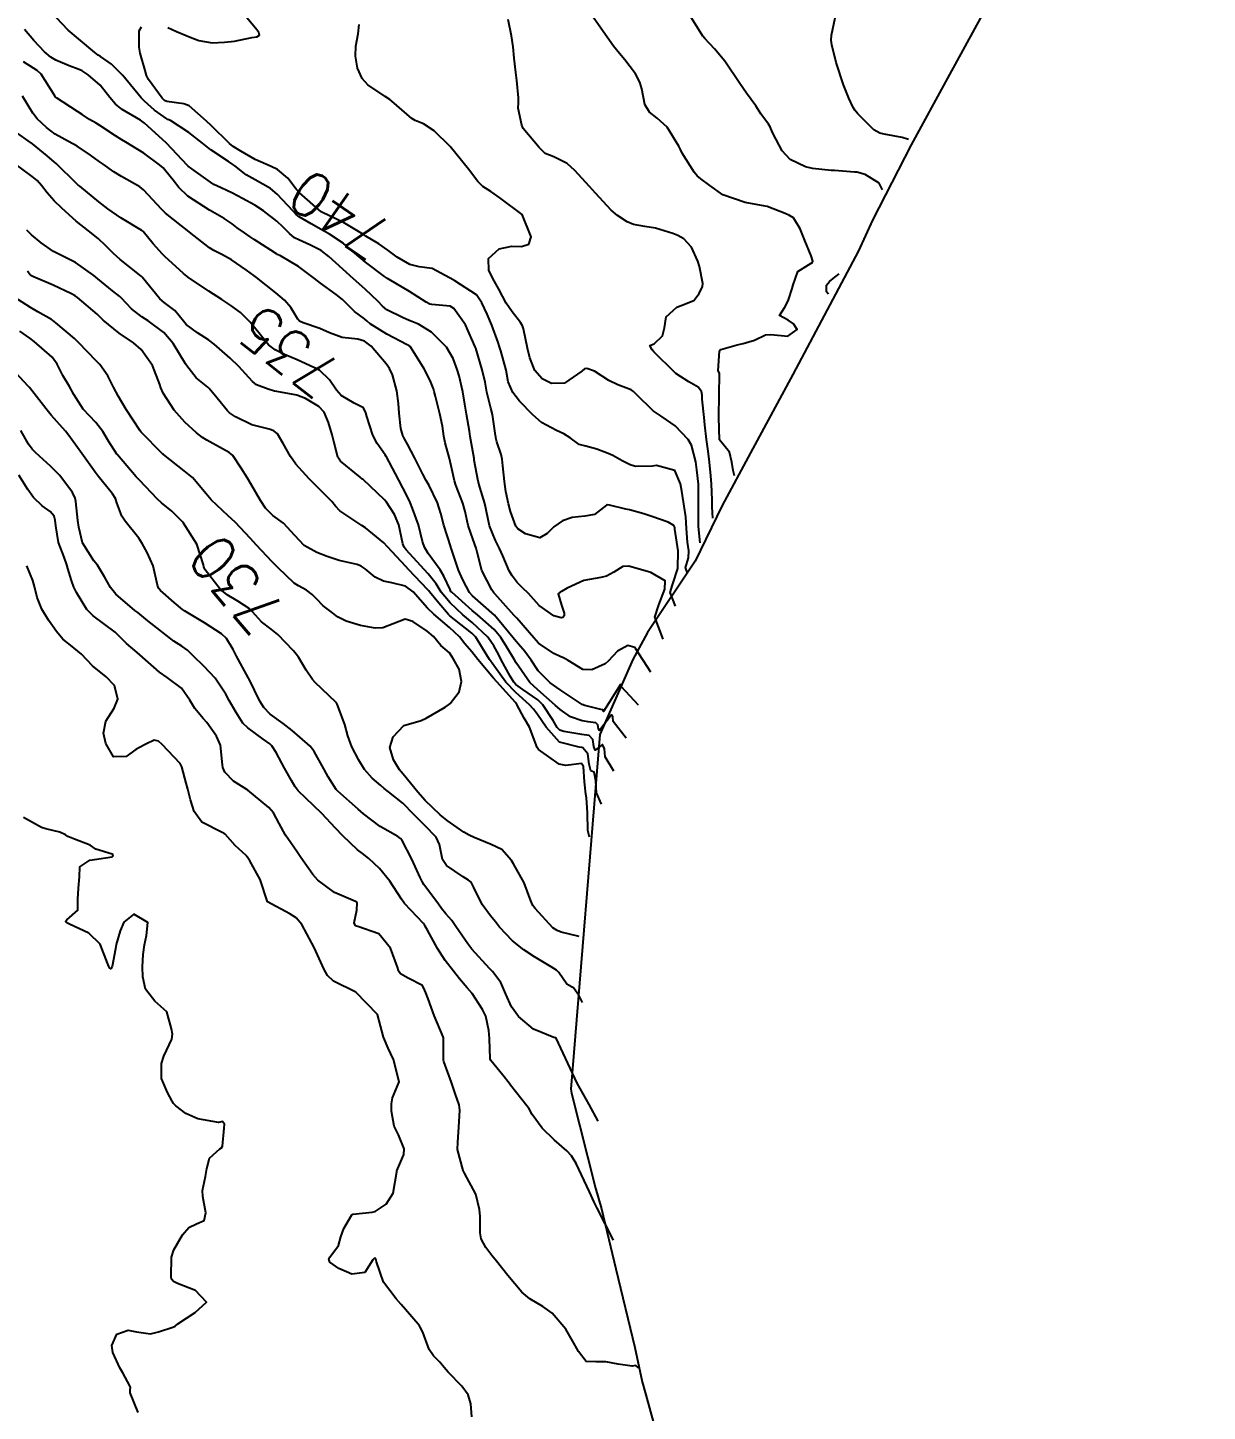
# Model space of a CAD drawing. Header units: metres. Extents: x 318500 to 325275, y 7408834 to 7428799.
# Drawn here: x 322401.9 to 322507.7, y 7417598.2 to 7417722.4 of the extents above; entities that cross this region are included whole.
import ezdxf
from ezdxf.enums import TextEntityAlignment as Align

# ---------------------------------------------------------------- set-up
doc = ezdxf.new("R2010")
doc.units = ezdxf.units.M
doc.header["$MEASUREMENT"] = 0
for name, color, linetype in [('Area', 45, 'Continuous'), ('Cotas', 45, 'Continuous'), ('Curvas de Nivel 1m', 11, 'Continuous'), ('Curvas de Nivel 5m', 15, 'Continuous'), ('Vias Primárias', 230, 'Continuous')]:
    doc.layers.add(name, color=color, linetype=linetype)
doc.styles.add('Style-STANDARD', font='STANDARD.shx')

msp = doc.modelspace()

# ---------------------------------------------------------------- linework, layer by layer
at = {"layer": 'Area'}
msp.add_lwpolyline([(322487.55, 7417723.56), (322484.42, 7417717.88), (322481.18, 7417711.9), (322477.69, 7417705.13), (322476.45, 7417702.38), (322470.54, 7417691.3), (322466.76, 7417684.25), (322464.2, 7417679.54), (322461.79, 7417674.52), (322457.51, 7417668.11), (322456.2, 7417665.7), (322453.24, 7417658.98), (322450.62, 7417627.14), (322450.69, 7417626.78), (322452.83, 7417618.24), (322453.37, 7417616.4), (322454.68, 7417611), (322456.38, 7417603.93), (322457.03, 7417600.86), (322457.35, 7417599.7), (322458.77, 7417594.58)], dxfattribs=at)
at = {"layer": 'Curvas de Nivel 1m', "flags": 128}
for points, elevation in [([(322460.01, 7417670.5), (322459.55, 7417671.72), (322459.76, 7417672.4), (322460.22, 7417673.87), (322460.26, 7417675.47), (322459.96, 7417677.4), (322459.95, 7417677.48), (322459.95, 7417677.54), (322459.88, 7417677.73), (322459.35, 7417678.02), (322457.89, 7417678.55), (322457.17, 7417678.78), (322455.9, 7417679.13), (322455.56, 7417679.2), (322454.11, 7417679.56), (322453.9, 7417679.6), (322453.87, 7417679.59), (322453.82, 7417679.56), (322452.75, 7417678.71), (322451.89, 7417678.56), (322450.75, 7417678.46), (322449.89, 7417678.14), (322449.09, 7417677.62), (322448.51, 7417677), (322447.86, 7417676.63), (322446.55, 7417676.97), (322445.88, 7417677.42), (322445.7, 7417677.66), (322445.22, 7417679), (322445.04, 7417679.67), (322444.8, 7417680.79), (322444.68, 7417681.68), (322444.54, 7417683.09), (322444.48, 7417683.68), (322444.38, 7417684.1), (322443.98, 7417685.24), (322443.9, 7417685.61), (322443.89, 7417685.69), (322443.87, 7417685.8), (322443.59, 7417687.7), (322443.45, 7417688.26), (322443.1, 7417689.7), (322442.94, 7417690.6), (322442.68, 7417691.71), (322442.09, 7417693.64), (322442.06, 7417693.72), (322442.05, 7417693.76), (322441.18, 7417695.73), (322440.13, 7417697.22), (322439.8, 7417697.41), (322438.14, 7417697.58), (322437.98, 7417697.61), (322437.66, 7417697.78), (322436.15, 7417698.75), (322434.34, 7417699.82), (322434.17, 7417699.91), (322433.91, 7417700.09), (322432.19, 7417701.38), (322431.62, 7417701.86), (322430.86, 7417702.52), (322430.21, 7417703.07), (322428.98, 7417703.89), (322428.23, 7417704.31), (322427.34, 7417704.81), (322426.24, 7417705.44), (322425.97, 7417705.66), (322425.7, 7417705.94), (322424.27, 7417707.47), (322423.69, 7417707.97), (322422.29, 7417708.77), (322421.5, 7417709.2), (322420.47, 7417710.01), (322420.3, 7417710.15), (322419.91, 7417710.41), (322418.32, 7417711.46), (322417.57, 7417712.05), (322416.34, 7417713.01), (322414.69, 7417714.09), (322414.46, 7417714.19), (322414.36, 7417714.25), (322413.27, 7417715.01), (322412.38, 7417715.81), (322412.08, 7417716.12), (322410.41, 7417718.14), (322409.42, 7417719.15), (322408.43, 7417719.84), (322408.22, 7417719.96), (322407.92, 7417720.18), (322406.45, 7417721.42), (322405.52, 7417722.21), (322404.48, 7417723.3)], 739), ([(322462.23, 7417676.18), (322462.09, 7417677.65), (322462.08, 7417679.45), (322462.1, 7417681.28), (322462.09, 7417681.45), (322461.95, 7417682.74), (322461.84, 7417683.45), (322461.45, 7417684.93), (322461.16, 7417685.46), (322460, 7417686.69), (322458.81, 7417687.49), (322458.02, 7417688.03), (322456.48, 7417689.52), (322456.26, 7417689.75), (322456.04, 7417689.91), (322454.85, 7417690.35), (322454.05, 7417690.75), (322452.75, 7417691.57), (322452.06, 7417691.82), (322451.86, 7417691.79), (322451.62, 7417691.59), (322450.05, 7417690.5), (322448.89, 7417690.47), (322448.05, 7417690.89), (322447.41, 7417691.65), (322446.94, 7417692.79), (322446.73, 7417693.65), (322446.39, 7417695.39), (322446.29, 7417695.66), (322446.12, 7417695.94), (322445.37, 7417696.91), (322444.84, 7417697.68), (322444.16, 7417698.95), (322443.76, 7417699.7), (322443.28, 7417700.61), (322443.25, 7417701.7), (322444.21, 7417702.56), (322445.34, 7417702.8), (322446.21, 7417702.79), (322446.86, 7417703), (322447.08, 7417703.65), (322446.25, 7417705.66), (322444.27, 7417707.16), (322443.45, 7417707.7), (322442.74, 7417708.17), (322442.29, 7417708.61), (322441.43, 7417709.73), (322440.32, 7417711.13), (322439.79, 7417711.75), (322438.35, 7417713.17), (322437.41, 7417713.78), (322436.67, 7417714.1), (322436.36, 7417714.28), (322434.57, 7417715.82), (322434.38, 7417715.97), (322433.97, 7417716.24), (322432.4, 7417717.28), (322431.9, 7417717.86), (322431.49, 7417718.8), (322431.29, 7417719.87), (322431.34, 7417720.75), (322431.54, 7417721.86), (322431.62, 7417722.71)], 741), ([(322463.37, 7417678.4), (322463.33, 7417678.86), (322463.32, 7417679.43), (322463.32, 7417680.02), (322463.25, 7417681.43), (322463.19, 7417682.19), (322463.06, 7417683.43), (322462.94, 7417684.41), (322462.81, 7417685.44), (322462.66, 7417686.78), (322462.59, 7417687.44), (322462.42, 7417689.06), (322462.4, 7417689.44), (322462.35, 7417689.75), (322462.05, 7417690.16), (322461.21, 7417690.62), (322460.06, 7417691.38), (322459.95, 7417691.48), (322458.09, 7417693.33), (322457.93, 7417693.5), (322457.71, 7417693.89), (322458.1, 7417694.05), (322458.85, 7417694.75), (322459.03, 7417695.49), (322459.17, 7417696.45), (322460.14, 7417697.34), (322460.54, 7417697.47), (322461.67, 7417697.93), (322462.16, 7417698.55), (322462.43, 7417699.18), (322462.48, 7417699.45), (322462.19, 7417700.98), (322462.04, 7417701.45), (322461.46, 7417702.71), (322460.77, 7417703.47), (322460.22, 7417703.76), (322459.77, 7417703.94), (322458.23, 7417704.42), (322457.28, 7417704.56), (322456.24, 7417704.75), (322455.69, 7417704.99), (322454.83, 7417705.55), (322454.26, 7417706.05), (322452.83, 7417707.57), (322452.29, 7417708.16), (322451.62, 7417708.91), (322450.99, 7417709.6), (322450.31, 7417710.22), (322449.11, 7417710.83), (322448.32, 7417711.12), (322447.8, 7417711.65), (322446.36, 7417713.37), (322446.22, 7417713.66), (322445.91, 7417715.2), (322445.92, 7417715.67), (322445.92, 7417716.13), (322445.77, 7417717.67), (322445.68, 7417718.41), (322445.55, 7417719.67), (322445.46, 7417720.69), (322445.29, 7417721.68), (322444.99, 7417723.17)], 742), ([(322465.33, 7417682.18), (322465.21, 7417682.67), (322465.07, 7417683.41), (322464.87, 7417684.32), (322463.98, 7417685.42), (322463.9, 7417687.42), (322463.9, 7417687.53), (322463.95, 7417689.42), (322463.97, 7417691.34), (322463.96, 7417691.42), (322463.86, 7417691.62), (322463.97, 7417693.42), (322464.02, 7417693.49), (322464.09, 7417693.52), (322465.56, 7417693.95), (322466.1, 7417694.08), (322467.11, 7417694.38), (322468.11, 7417694.86), (322468.58, 7417694.89), (322470.11, 7417694.73), (322470.95, 7417695.33), (322470.61, 7417695.82), (322470.13, 7417696.15), (322469.36, 7417696.58), (322469.82, 7417697.34), (322469.94, 7417697.54), (322470.15, 7417698), (322470.5, 7417699), (322470.57, 7417699.34), (322471, 7417700.52), (322472.2, 7417701.27), (322472.24, 7417701.28), (322472.28, 7417701.32), (322472.35, 7417701.47), (322472.21, 7417701.95), (322471.64, 7417703.33), (322471.21, 7417704.36), (322470.61, 7417705.34), (322470.25, 7417705.57), (322469.85, 7417705.75), (322468.26, 7417706.36), (322467.08, 7417706.57), (322466.27, 7417706.72), (322464.28, 7417707.42), (322463.11, 7417708.26), (322462.29, 7417708.86), (322461.97, 7417709.13), (322461.71, 7417709.46), (322460.63, 7417711.17), (322460.47, 7417711.48), (322460.33, 7417711.78), (322459.27, 7417713.49), (322458.37, 7417714.3), (322457.7, 7417714.84), (322457.28, 7417715.52), (322457, 7417716.92), (322456.82, 7417717.52), (322456.42, 7417718.29), (322455.48, 7417719.54), (322454.99, 7417720.09), (322454.45, 7417720.76), (322453.89, 7417721.57), (322452.49, 7417723.58)], 743), ([(322478.6, 7417707.86), (322478.29, 7417708.45), (322477.05, 7417709.25), (322476.3, 7417709.44), (322476.1, 7417709.46), (322474.3, 7417709.59), (322473.99, 7417709.61), (322472.31, 7417709.79), (322471.7, 7417709.93), (322470.32, 7417710.59), (322469.6, 7417711.35), (322468.76, 7417712.95), (322468.59, 7417713.37), (322468.52, 7417713.52), (322468.36, 7417713.75), (322467.69, 7417714.69), (322467.22, 7417715.39), (322466.4, 7417716.54), (322465.78, 7417717.41), (322464.44, 7417719.42), (322463.53, 7417720.51), (322462.64, 7417721.45), (322462.46, 7417721.66), (322461.33, 7417723.47)], 744), ([(322458.9, 7417667.53), (322458.16, 7417669.49), (322458.52, 7417670.6), (322459.07, 7417672.02), (322459.09, 7417672.77), (322457.82, 7417673.5), (322455.83, 7417674.09), (322455.31, 7417674.06), (322454.48, 7417673.55), (322453.82, 7417673.17), (322453.31, 7417673.06), (322451.81, 7417672.78), (322450.29, 7417672.09), (322449.8, 7417671.81), (322449.66, 7417671.75), (322449.49, 7417671.61), (322449.78, 7417670.59), (322450.02, 7417669.85), (322450.02, 7417669.61), (322449.92, 7417669.46), (322449.77, 7417669.43), (322449.09, 7417669.62), (322447.78, 7417670.54), (322446.84, 7417671.64), (322446.29, 7417672.14), (322445.81, 7417672.61), (322445.37, 7417673.22), (322445.09, 7417673.67), (322444.52, 7417675), (322444.22, 7417675.68), (322443.86, 7417676.38), (322443.34, 7417677.7), (322443.17, 7417678.41), (322442.92, 7417679.7), (322442.47, 7417681.16), (322442.32, 7417681.71), (322441.96, 7417683.61), (322441.94, 7417683.72), (322441.94, 7417683.75), (322441.59, 7417685.72), (322441.52, 7417686.2), (322441.27, 7417687.73), (322441.13, 7417688.63), (322440.93, 7417689.73), (322440.61, 7417691.18), (322440.44, 7417691.74), (322440.07, 7417692.72), (322439.47, 7417693.75), (322438.11, 7417695.1), (322436.95, 7417695.79), (322436.35, 7417696.03), (322436.12, 7417696.13), (322435.52, 7417696.41), (322434.13, 7417697.1), (322433.74, 7417697.43), (322433.34, 7417697.83), (322432.16, 7417698.94), (322431.13, 7417699.87), (322430.18, 7417700.73), (322428.91, 7417701.89), (322428.21, 7417702.41), (322427.22, 7417702.93), (322426.21, 7417703.37), (322425.84, 7417703.56), (322425.38, 7417703.94), (322424.8, 7417704.52), (322424.24, 7417705.04), (322423.05, 7417705.97), (322422.26, 7417706.49), (322421.17, 7417707.1), (322420.27, 7417707.55), (322419.24, 7417708.03), (322418.59, 7417708.34), (322418.28, 7417708.54), (322416.61, 7417709.74), (322416.3, 7417709.98), (322416.26, 7417710.02), (322416.23, 7417710.06), (322414.33, 7417712.06), (322414.31, 7417712.09), (322412.36, 7417713.86), (322412, 7417714.12), (322410.37, 7417715.09), (322409.78, 7417715.56), (322409.27, 7417716.16), (322408.4, 7417717.25), (322407.32, 7417718.19), (322406.76, 7417718.54), (322406.42, 7417718.71), (322405.61, 7417719.01), (322404.42, 7417719.51), (322403.97, 7417719.77), (322403.4, 7417720.24), (322402.45, 7417721.28), (322401.61, 7417722.26)], 738), ([(322457.8, 7417664.57), (322456.43, 7417666.68), (322456.37, 7417666.79), (322455.73, 7417666.96), (322454.81, 7417666.46), (322453.98, 7417665.55), (322453.72, 7417665.31), (322452.51, 7417664.77), (322451.71, 7417664.79), (322450.39, 7417665.6), (322449.97, 7417665.86), (322449.72, 7417665.95), (322449.1, 7417666.24), (322447.74, 7417667.17), (322447.51, 7417667.4), (322447.31, 7417667.64), (322445.77, 7417669.4), (322445.54, 7417669.66), (322443.8, 7417671.6), (322443.72, 7417671.69), (322443.54, 7417671.95), (322442.65, 7417673.7), (322442.23, 7417675.33), (322442.13, 7417675.71), (322441.86, 7417676.44), (322441.42, 7417677.72), (322441.15, 7417678.98), (322440.95, 7417679.72), (322440.31, 7417681.34), (322440.18, 7417681.74), (322439.95, 7417682.82), (322439.74, 7417683.74), (322439.36, 7417685.14), (322439.23, 7417685.75), (322439.1, 7417686.64), (322438.87, 7417687.76), (322438.47, 7417689.32), (322438.37, 7417689.77), (322438.29, 7417690.01), (322438.05, 7417690.6), (322437.68, 7417691.4), (322437.46, 7417691.78), (322436.49, 7417693.39), (322436.21, 7417693.8), (322436.09, 7417693.88), (322435.95, 7417693.95), (322434.11, 7417694.9), (322432.62, 7417695.84), (322432.35, 7417696.08), (322432.12, 7417696.27), (322431.2, 7417696.93), (322430.28, 7417697.88), (322430.14, 7417698.02), (322429.57, 7417698.46), (322428.16, 7417699.48), (322427.61, 7417699.91), (322426.19, 7417700.97), (322424.56, 7417701.95), (322424.31, 7417702.07), (322424.2, 7417702.13), (322423.71, 7417702.46), (322422.21, 7417703.41), (322421.86, 7417703.63), (322421.33, 7417703.99), (322420.68, 7417704.46), (322420.23, 7417704.81), (322419.51, 7417705.29), (322418.25, 7417706.01), (322418.2, 7417706.04), (322416.27, 7417707.31), (322415.45, 7417708.07), (322414.93, 7417708.72), (322414.29, 7417709.54), (322414.03, 7417709.83), (322413.71, 7417710.1), (322412.32, 7417711.15), (322410.7, 7417712.14), (322410.33, 7417712.35), (322409.78, 7417712.71), (322408.35, 7417713.64), (322408.02, 7417713.84), (322407.42, 7417714.18), (322406.78, 7417714.62), (322406.36, 7417714.9), (322404.48, 7417716.11), (322404.38, 7417716.19), (322404.35, 7417716.22), (322404.31, 7417716.29), (322403.09, 7417718.24), (322402.75, 7417718.58), (322402.42, 7417718.78), (322401.51, 7417719.36)], 737), ([(322456.7, 7417661.6), (322455.18, 7417663.26), (322455.16, 7417663.43), (322455.1, 7417663.46), (322453.55, 7417661.04), (322453.53, 7417661.06), (322453.52, 7417661.15), (322453.47, 7417661.19), (322453.32, 7417661.22), (322451.88, 7417661.58), (322451.66, 7417661.66), (322451.48, 7417661.77), (322449.68, 7417662.97), (322448.78, 7417663.62), (322447.71, 7417664.68), (322447.06, 7417665.64), (322446.51, 7417666.43), (322445.74, 7417667.28), (322445.57, 7417667.5), (322445.46, 7417667.66), (322443.77, 7417669.69), (322441.8, 7417671.41), (322441.54, 7417671.71), (322440.95, 7417672.86), (322440.54, 7417673.73), (322439.88, 7417675.71), (322439.87, 7417675.74), (322439.85, 7417675.81), (322439.24, 7417677.75), (322438.95, 7417678.82), (322438.66, 7417679.76), (322437.92, 7417681.31), (322437.66, 7417681.77), (322437.36, 7417682.35), (322436.64, 7417683.78), (322435.97, 7417685.02), (322435.69, 7417685.51), (322435.55, 7417685.8), (322435.36, 7417686.43), (322435.21, 7417687.81), (322435.15, 7417688.68), (322435.01, 7417689.81), (322434.62, 7417691.25), (322434.35, 7417691.82), (322434.07, 7417692.25), (322432.72, 7417693.84), (322432.1, 7417694.27), (322431.51, 7417694.45), (322430.1, 7417694.62), (322428.98, 7417695.02), (322428.11, 7417695.41), (322426.6, 7417695.92), (322426.27, 7417696.08), (322426.12, 7417696.24), (322425.49, 7417697.3), (322424.94, 7417697.95), (322424.15, 7417698.62), (322422.42, 7417699.98), (322422.17, 7417700.17), (322421.52, 7417700.65), (322420.19, 7417701.57), (322419.38, 7417702.02), (322418.58, 7417702.41), (322418.21, 7417702.65), (322416.4, 7417704.06), (322416.22, 7417704.2), (322415.68, 7417704.62), (322414.25, 7417705.78), (322413.92, 7417706.1), (322412.28, 7417707.87), (322411.95, 7417708.12), (322410.29, 7417709.07), (322409.63, 7417709.49), (322408.67, 7417710.16), (322408.3, 7417710.42), (322407.51, 7417710.98), (322406.32, 7417711.79), (322405.56, 7417712.21), (322404.34, 7417712.87), (322403.57, 7417713.46), (322402.74, 7417714.24), (322402.36, 7417714.75), (322401.43, 7417716.26)], 736), ([(322454.49, 7417655.67), (322453.7, 7417656.96), (322453.64, 7417657.67), (322453.48, 7417658.08), (322452.81, 7417657.57), (322452.69, 7417657.89), (322452.61, 7417658.53), (322452.28, 7417658.88), (322451.63, 7417658.98), (322450.01, 7417659.23), (322449.64, 7417659.36), (322449.41, 7417659.61), (322449.05, 7417660.21), (322448.13, 7417661.63), (322447.67, 7417662.07), (322446.32, 7417663.02), (322445.69, 7417663.47), (322445.51, 7417663.66), (322445.17, 7417664.19), (322444.39, 7417665.68), (322444.16, 7417666.12), (322443.73, 7417666.92), (322443.17, 7417667.7), (322441.76, 7417669.02), (322440.93, 7417669.72), (322439.79, 7417670.78), (322439, 7417671.75), (322438.53, 7417672.48), (322437.82, 7417673.38), (322437.46, 7417673.77), (322435.85, 7417675.56), (322435.68, 7417675.79), (322435.56, 7417676.09), (322435.18, 7417677.8), (322434.79, 7417678.71), (322434.09, 7417679.82), (322433.9, 7417680.04), (322431.98, 7417681.85), (322431.93, 7417681.9), (322431.73, 7417682.06), (322429.95, 7417683.51), (322429.73, 7417683.87), (322429.36, 7417685.27), (322429.2, 7417685.88), (322428.89, 7417686.99), (322428.49, 7417687.89), (322428.02, 7417688.41), (322426.81, 7417689.14), (322426.03, 7417689.42), (322424.24, 7417689.75), (322424.04, 7417689.79), (322423.46, 7417689.96), (322422.43, 7417690.36), (322422.05, 7417690.65), (322421.43, 7417691.36), (322420.83, 7417692), (322420.07, 7417692.74), (322418.63, 7417694.02), (322418.1, 7417694.41), (322417.13, 7417695.02), (322416.12, 7417695.77), (322415.87, 7417696.06), (322415.08, 7417697.03), (322414.14, 7417697.76), (322413.73, 7417698.09), (322412.17, 7417700.01), (322412.07, 7417700.11), (322410.19, 7417701.61), (322409.59, 7417702.15), (322408.89, 7417702.84), (322408.21, 7417703.48), (322407.34, 7417704.18), (322406.23, 7417705.05), (322404.94, 7417706.21), (322404.26, 7417706.89), (322403.64, 7417707.59), (322403.13, 7417708.24), (322402.73, 7417708.69), (322402.28, 7417709.07), (322400.67, 7417710.27)], 734), ([(322453.39, 7417652.71), (322452.93, 7417653.73), (322452.88, 7417654.8), (322452.73, 7417655.59), (322452.41, 7417655.7), (322452.28, 7417656.3), (322452.15, 7417657.23), (322451.71, 7417657.78), (322451.61, 7417657.81), (322451.37, 7417657.83), (322449.62, 7417658.28), (322448.42, 7417659.62), (322447.65, 7417660.75), (322447.27, 7417661.25), (322446.91, 7417661.64), (322445.68, 7417662.73), (322444.8, 7417663.67), (322443.71, 7417665.16), (322443.34, 7417665.69), (322442.71, 7417666.72), (322442.09, 7417667.71), (322441.75, 7417668.07), (322440.2, 7417669.3), (322439.77, 7417669.63), (322439.65, 7417669.74), (322438.79, 7417670.75), (322437.94, 7417671.77), (322437.88, 7417671.85), (322437.8, 7417671.94), (322436.07, 7417673.79), (322435.82, 7417674.05), (322434.17, 7417675.82), (322433.86, 7417676.18), (322432.21, 7417677.51), (322431.88, 7417677.73), (322431.69, 7417677.85), (322429.89, 7417679.06), (322429.5, 7417679.48), (322429.18, 7417679.88), (322427.92, 7417681.15), (322427.15, 7417681.91), (322425.95, 7417683.25), (322425.47, 7417683.93), (322424.81, 7417685.1), (322424.29, 7417685.95), (322423.98, 7417686.22), (322423.56, 7417686.38), (322421.99, 7417686.76), (322420.53, 7417687.48), (322420.01, 7417687.84), (322419.83, 7417688.01), (322418.9, 7417689.15), (322418.18, 7417690.03), (322418.04, 7417690.15), (322417, 7417691), (322416.18, 7417692.06), (322416.06, 7417692.25), (322414.94, 7417694.08), (322414.1, 7417695.06), (322412.7, 7417696.1), (322412.12, 7417696.47), (322411.2, 7417697.19), (322410.29, 7417698.14), (322410.14, 7417698.29), (322409.5, 7417698.8), (322408.17, 7417699.87), (322407.81, 7417700.17), (322406.19, 7417701.33), (322404.43, 7417702.22), (322404.27, 7417702.29), (322404.2, 7417702.33), (322403.08, 7417703.11), (322402.22, 7417703.81), (322401.81, 7417704.25)], 733), ([(322452.29, 7417649.74), (322452.14, 7417650.35), (322452.12, 7417651.93), (322452.04, 7417653.29), (322451.97, 7417653.62), (322451.86, 7417654.72), (322451.76, 7417656.09), (322451.59, 7417656.35), (322450.17, 7417656.18), (322449.59, 7417656.29), (322447.73, 7417657.63), (322447.61, 7417657.8), (322446.91, 7417659.64), (322446.43, 7417660.43), (322445.79, 7417661.66), (322445.66, 7417661.83), (322443.99, 7417663.69), (322443.69, 7417664.02), (322442.29, 7417665.7), (322441.73, 7417666.39), (322441.13, 7417667.12), (322440.64, 7417667.73), (322439.75, 7417668.56), (322438.34, 7417669.76), (322437.78, 7417670.32), (322436.49, 7417671.78), (322435.8, 7417672.27), (322434.57, 7417672.57), (322433.81, 7417672.74), (322433.07, 7417673.09), (322432.18, 7417673.84), (322431.82, 7417674.09), (322431.46, 7417674.22), (322429.83, 7417674.59), (322428.76, 7417674.96), (322427.84, 7417675.32), (322426.71, 7417675.92), (322425.86, 7417676.83), (322424.83, 7417677.94), (322423.89, 7417678.64), (322423.24, 7417679.3), (322422.78, 7417679.97), (322421.92, 7417681.46), (322421.62, 7417681.98), (322421.05, 7417682.88), (322420.3, 7417684), (322420.12, 7417684.17), (322419.96, 7417684.27), (322419.36, 7417684.62), (322417.97, 7417685.38), (322417.56, 7417685.62), (322417.02, 7417686.04), (322415.99, 7417687.02), (322415.04, 7417688.07), (322414.03, 7417689.6), (322413.83, 7417690.09), (322413.74, 7417690.4), (322413.08, 7417692.1), (322412.08, 7417693.52), (322411.38, 7417694.12), (322410.1, 7417695.01), (322408.66, 7417696.16), (322408.39, 7417696.43), (322408.13, 7417696.69), (322406.35, 7417698.19), (322406.14, 7417698.34), (322405.82, 7417698.52), (322404.16, 7417699.31), (322402.34, 7417700.07), (322402.17, 7417700.16), (322402.08, 7417700.25), (322401.86, 7417700.57)], 732), ([(322473.76, 7417698.5), (322473.56, 7417698.7), (322473.57, 7417699.3), (322473.83, 7417699.64), (322474.18, 7417699.9), (322474.7, 7417700.31)], 744), ([(322451.39, 7417640.82), (322449.77, 7417641.23), (322449.4, 7417641.36), (322449.01, 7417641.61), (322447.42, 7417643.36), (322447.3, 7417643.51), (322447.21, 7417643.63), (322447.03, 7417644.03), (322446.43, 7417645.65), (322445.48, 7417647.36), (322445.3, 7417647.66), (322444.44, 7417648.63), (322443.49, 7417649.08), (322441.96, 7417649.71), (322441.5, 7417649.93), (322441.03, 7417650.19), (322439.52, 7417651.24), (322438.9, 7417651.75), (322437.55, 7417653.05), (322436.91, 7417653.78), (322435.58, 7417655.41), (322435.4, 7417655.61), (322435.24, 7417655.8), (322434.71, 7417656.69), (322434.38, 7417657.81), (322434.67, 7417658.75), (322435.64, 7417659.79), (322437.19, 7417660.22), (322437.65, 7417660.42), (322439.35, 7417661.43), (322439.66, 7417661.63), (322439.79, 7417661.74), (322440.6, 7417662.8), (322440.81, 7417663.72), (322440.61, 7417664.83), (322440.11, 7417665.73), (322439.96, 7417665.98), (322439.73, 7417666.31), (322438.95, 7417666.97), (322438.3, 7417667.76), (322437.75, 7417668.24), (322436.44, 7417669.1), (322435.76, 7417669.32), (322434.67, 7417668.89), (322433.75, 7417668.54), (322433.08, 7417668.5), (322431.75, 7417668.74), (322430.47, 7417669.15), (322429.76, 7417669.51), (322429.55, 7417669.66), (322429.24, 7417669.88), (322428.41, 7417670.52), (322427.79, 7417671.16), (322427.42, 7417671.53), (322426.9, 7417671.91), (322426.18, 7417672.3), (322425.81, 7417672.56), (322424.36, 7417673.94), (322423.83, 7417674.46), (322422.41, 7417675.97), (322421.86, 7417676.59), (322420.52, 7417678), (322420.19, 7417678.32), (322419.89, 7417678.59), (322418.35, 7417680.03), (322417.91, 7417680.57), (322416.69, 7417682.05), (322415.94, 7417682.65), (322414.06, 7417684.09), (322414.01, 7417684.14), (322413.96, 7417684.19), (322412.08, 7417686.11), (322411.98, 7417686.23), (322410.73, 7417688.13), (322410.03, 7417689.31), (322409.6, 7417690.15), (322409.08, 7417691.18), (322408.36, 7417692.17), (322408.06, 7417692.47), (322406.43, 7417694.19), (322406.09, 7417694.51), (322404.42, 7417695.91), (322404.12, 7417696.15), (322404.02, 7417696.22), (322402.8, 7417696.92), (322402.13, 7417697.29), (322400.65, 7417698.26)], 731), ([(322453.07, 7417624.25), (322452.26, 7417625.74), (322451.21, 7417627.67), (322449.3, 7417631.71), (322449.26, 7417631.74), (322449.11, 7417631.76), (322447.27, 7417632.5), (322445.92, 7417633.65), (322445.3, 7417634.52), (322444.79, 7417635.67), (322444.34, 7417636.69), (322443.59, 7417637.69), (322443.34, 7417637.95), (322441.74, 7417639.71), (322441.38, 7417640.16), (322440.32, 7417641.73), (322439.94, 7417642.26), (322439.41, 7417642.87), (322439.03, 7417643.36), (322438.76, 7417643.75), (322437.45, 7417645.51), (322437.28, 7417645.77), (322437.1, 7417646.13), (322436.36, 7417647.78), (322435.5, 7417649.46), (322435.35, 7417649.64), (322435.09, 7417649.8), (322433.51, 7417650.7), (322432.01, 7417651.84), (322431.54, 7417652.25), (322429.71, 7417653.87), (322429.56, 7417654.03), (322428.85, 7417655.16), (322428.45, 7417655.89), (322427.6, 7417657.43), (322427.23, 7417657.91), (322425.63, 7417659.32), (322424.81, 7417659.94), (322423.65, 7417660.79), (322423.07, 7417661.38), (322422.71, 7417661.96), (322421.75, 7417663.92), (322421.72, 7417663.98), (322421.69, 7417664.03), (322420.63, 7417666), (322420.33, 7417666.61), (322419.74, 7417667.6), (322419.29, 7417668.01), (322417.75, 7417668.98), (322415.97, 7417670.06), (322415.77, 7417670.2), (322415.02, 7417670.83), (322413.8, 7417671.9), (322413.63, 7417672.09), (322413.52, 7417672.37), (322413.14, 7417674.1), (322412.62, 7417675.32), (322412.17, 7417676.11), (322411.86, 7417676.58), (322410.62, 7417678.13), (322410.33, 7417678.58), (322409.9, 7417679.75), (322409.81, 7417680.05), (322409.77, 7417680.14), (322409.5, 7417680.56), (322408.22, 7417682.17), (322407.94, 7417682.53), (322406.74, 7417684.18), (322405.97, 7417685.27), (322405.59, 7417685.81), (322405.27, 7417686.2), (322404, 7417687.64), (322403.51, 7417688.23), (322402.04, 7417690.11), (322401.92, 7417690.25), (322400.06, 7417692.23)], 729), ([(322454.45, 7417613.58), (322452.98, 7417616.43), (322452.71, 7417616.99), (322452.3, 7417617.91), (322451.12, 7417620.46), (322450.68, 7417621.14), (322450.26, 7417621.59), (322449.14, 7417622.59), (322448.07, 7417623.62), (322447.17, 7417624.86), (322446.89, 7417625.35), (322446.69, 7417625.64), (322445.21, 7417627.49), (322445.08, 7417627.66), (322444.52, 7417628.37), (322443.45, 7417629.69), (322443.4, 7417629.84), (322443.33, 7417631.69), (322443.27, 7417632.39), (322442.99, 7417633.69), (322442.71, 7417634.28), (322441.76, 7417635.71), (322441.33, 7417636.23), (322440.64, 7417637.03), (322440.1, 7417637.73), (322439.35, 7417638.69), (322438.65, 7417639.75), (322437.76, 7417641.4), (322437.57, 7417641.77), (322437.51, 7417641.88), (322437.4, 7417642.01), (322435.71, 7417643.79), (322435.43, 7417644.17), (322434.39, 7417645.81), (322433.47, 7417646.94), (322432.5, 7417647.83), (322431.92, 7417648.28), (322431.49, 7417648.62), (322430.16, 7417649.86), (322429.51, 7417650.57), (322428.29, 7417651.89), (322427.54, 7417652.59), (322426.16, 7417653.92), (322425.9, 7417654.26), (322425.57, 7417654.83), (322424.94, 7417655.94), (322424.18, 7417657.36), (322423.81, 7417657.95), (322423.61, 7417658.14), (322423.02, 7417658.56), (322421.63, 7417659.56), (322421.2, 7417659.99), (322420.58, 7417660.93), (322419.98, 7417662.01), (322419.67, 7417662.6), (322418.72, 7417664.02), (322417.71, 7417665.08), (322416.73, 7417666.04), (322416.22, 7417666.55), (322415.73, 7417666.9), (322415.01, 7417667.35), (322414.04, 7417668.09), (322413.74, 7417668.33), (322412.68, 7417669.17), (322411.77, 7417669.91), (322411.51, 7417670.11), (322409.79, 7417671.57), (322409.31, 7417672.15), (322408.79, 7417673.13), (322408.15, 7417674.16), (322407.83, 7417674.57), (322406.81, 7417676.18), (322406.47, 7417677.59), (322406.4, 7417678.18), (322406.2, 7417679.88), (322406.14, 7417680.19), (322405.91, 7417680.68), (322404.78, 7417682.21), (322403.94, 7417683.05), (322402.62, 7417684.24), (322402.3, 7417684.59), (322401.97, 7417685.04), (322401.27, 7417686.26)], 728), ([(322456.73, 7417602.1), (322456.66, 7417602.15), (322456.47, 7417602.33), (322456.12, 7417602.26), (322454.88, 7417602.43), (322453.76, 7417602.66), (322452.88, 7417602.66), (322452.01, 7417602.69), (322451.33, 7417603.57), (322451.17, 7417603.85), (322450.9, 7417604.33), (322450.18, 7417605.59), (322448.94, 7417607.03), (322448.12, 7417607.62), (322446.96, 7417608.3), (322446.23, 7417608.91), (322445.59, 7417609.65), (322444.98, 7417610.41), (322443.97, 7417611.68), (322443.54, 7417612.21), (322443.01, 7417612.9), (322442.58, 7417613.69), (322442.49, 7417614.23), (322442.49, 7417615.7), (322442.44, 7417616.32), (322442.09, 7417617.7), (322441.1, 7417619.59), (322441.05, 7417619.66), (322441.03, 7417619.71), (322440.98, 7417619.83), (322440.45, 7417621.72), (322440.48, 7417622.38), (322440.58, 7417623.72), (322440.68, 7417625.23), (322440.61, 7417625.72), (322440.28, 7417626.64), (322439.91, 7417627.73), (322439.24, 7417629.6), (322439.21, 7417629.74), (322439.21, 7417631.69), (322439.2, 7417631.74), (322439.17, 7417631.83), (322438.37, 7417633.75), (322437.82, 7417635.25), (322437.62, 7417635.77), (322437.54, 7417635.98), (322437.33, 7417636.43), (322436.03, 7417637.09), (322435.34, 7417637.48), (322435.21, 7417637.66), (322435.15, 7417637.79), (322435.06, 7417638.08), (322434.44, 7417639.8), (322433.39, 7417641.06), (322431.52, 7417641.73), (322431.4, 7417641.76), (322431.28, 7417641.85), (322431.18, 7417642.07), (322431.41, 7417643.19), (322431.46, 7417643.85), (322431.42, 7417643.91), (322431.29, 7417643.99), (322429.43, 7417644.78), (322427.92, 7417645.89), (322427.46, 7417646.4), (322426.4, 7417647.92), (322426.04, 7417648.47), (322425.49, 7417649.23), (322425.02, 7417649.93), (322424.46, 7417650.99), (322423.94, 7417651.95), (322423.54, 7417652.41), (322421.63, 7417653.98), (322421.59, 7417654.01), (322421.56, 7417654.04), (322420.35, 7417654.78), (322419.58, 7417655.59), (322419.39, 7417656.01), (322419.36, 7417656.24), (322419.19, 7417658.01), (322418.83, 7417658.81), (322417.95, 7417660.03), (322417.64, 7417660.39), (322416.9, 7417661.29), (322416.44, 7417662.05), (322415.68, 7417663.12), (322414.39, 7417664.08), (322413.7, 7417664.55), (322411.96, 7417666.11), (322411.72, 7417666.32), (322410.75, 7417667.14), (322409.74, 7417668.14), (322407.76, 7417669.61), (322407.2, 7417670.18), (322406.27, 7417671.71), (322406.03, 7417672.19), (322405.81, 7417672.79), (322405.5, 7417673.87), (322405.41, 7417674.2), (322405.15, 7417674.88), (322404.66, 7417676.21), (322404.4, 7417677.69), (322404.36, 7417678.21), (322404.25, 7417678.58), (322403.89, 7417678.98), (322403.17, 7417679.51), (322402.42, 7417680.24), (322401.91, 7417680.97), (322401.08, 7417682.26)], 727), ([(322441.73, 7417597.7), (322441.65, 7417598.88), (322441.41, 7417599.7), (322440.85, 7417600.46), (322439.62, 7417601.73), (322439.27, 7417602.13), (322438.88, 7417602.61), (322438.31, 7417603.18), (322437.91, 7417603.75), (322437.36, 7417605.32), (322437.12, 7417605.77), (322437.05, 7417605.89), (322436.92, 7417606.04), (322435.41, 7417607.79), (322434.95, 7417608.32), (322433.82, 7417609.81), (322433.18, 7417611.64), (322433.15, 7417611.82), (322433.11, 7417611.93), (322433, 7417611.96), (322432.85, 7417611.82), (322432.13, 7417610.68), (322430.98, 7417610.53), (322429.82, 7417611.03), (322429, 7417611.6), (322428.91, 7417611.87), (322429, 7417612.05), (322429.79, 7417613.09), (322429.99, 7417613.86), (322430.26, 7417614.63), (322430.97, 7417615.85), (322431.01, 7417615.89), (322431.05, 7417615.9), (322432.79, 7417616.09), (322433.06, 7417616.16), (322434.06, 7417616.81), (322434.69, 7417617.8), (322435.01, 7417619.7), (322435.02, 7417619.79), (322435.03, 7417619.86), (322435.1, 7417620.01), (322435.64, 7417621.27), (322435.68, 7417621.78), (322435.15, 7417623.02), (322434.76, 7417623.8), (322434.53, 7417625.16), (322434.53, 7417625.8), (322434.63, 7417626.36), (322435.21, 7417627.79), (322434.72, 7417629.8), (322434.24, 7417630.8), (322433.82, 7417631.81), (322433.29, 7417633.82), (322431.32, 7417635.85), (322429.33, 7417636.81), (322428.78, 7417637.33), (322428.5, 7417637.88), (322427.75, 7417639.51), (322427.55, 7417639.9), (322427.38, 7417640.24), (322426.5, 7417641.91), (322425.99, 7417642.51), (322425.41, 7417642.88), (322423.42, 7417643.95), (322422.74, 7417645.96), (322421.81, 7417647.64), (322421.58, 7417647.98), (322421.54, 7417648.04), (322421.48, 7417648.11), (322420.51, 7417649.01), (322419.61, 7417650.01), (322419.5, 7417650.1), (322419.33, 7417650.18), (322417.52, 7417651.11), (322416.84, 7417652.04), (322416.5, 7417653.09), (322416.26, 7417654.05), (322416.11, 7417654.6), (322415.73, 7417656.06), (322415.58, 7417656.36), (322413.95, 7417658.08), (322413.61, 7417658.36), (322413.25, 7417658.45), (322412.5, 7417658.1), (322411.92, 7417657.8), (322411.6, 7417657.61), (322410.72, 7417657), (322409.59, 7417656.97), (322408.89, 7417658.15), (322408.7, 7417659.08), (322408.9, 7417660.15), (322409.65, 7417661.32), (322409.97, 7417662.14), (322409.68, 7417663.36), (322408.93, 7417664.15), (322407.7, 7417665.13), (322406.71, 7417666.18), (322405.73, 7417666.99), (322405.05, 7417667.52), (322404.48, 7417668.21), (322403.76, 7417669.24), (322403.15, 7417670.23), (322402.75, 7417671.27), (322402.51, 7417672.24), (322402.35, 7417672.78), (322401.82, 7417674.11)], 726)]:
    msp.add_lwpolyline(points, dxfattribs=dict(at, elevation=elevation))
at = {"layer": 'Curvas de Nivel 5m', "flags": 128}
for points, elevation in [([(322414.47, 7417722.43), (322415.23, 7417722.08), (322416.1, 7417721.71), (322416.46, 7417721.57), (322417.24, 7417721.27), (322418.45, 7417721.05), (322419.54, 7417721.12), (322420.45, 7417721.22), (322422.01, 7417721.54), (322422.46, 7417721.59), (322422.69, 7417721.75), (322422.62, 7417721.98), (322422.46, 7417722.23), (322420.98, 7417724)], 740), ([(322461.11, 7417673.46), (322460.92, 7417673.95), (322461.01, 7417674.23), (322461.2, 7417674.82), (322461.21, 7417675.46), (322461.11, 7417676.22), (322461.01, 7417677.46), (322460.95, 7417678.52), (322460.81, 7417679.47), (322460.59, 7417680.8), (322460.47, 7417681.47), (322459.95, 7417682.68), (322458.32, 7417683.13), (322457.95, 7417683.07), (322456.43, 7417683.04), (322455.95, 7417683.17), (322455.23, 7417683.54), (322454.41, 7417684), (322453.97, 7417684.18), (322452.97, 7417684.57), (322451.97, 7417684.85), (322451.39, 7417685), (322450.58, 7417685.6), (322449.99, 7417685.97), (322449.35, 7417686.26), (322448, 7417686.98), (322447.22, 7417687.65), (322446.03, 7417688.9), (322445.41, 7417689.67), (322445.01, 7417690.63), (322444.82, 7417691.68), (322444.36, 7417693.42), (322444.26, 7417693.69), (322444.1, 7417694.17), (322443.53, 7417695.7), (322443.11, 7417696.69), (322442.65, 7417697.71), (322442.15, 7417698.43), (322440.22, 7417699.69), (322440.17, 7417699.71), (322440.13, 7417699.74), (322438.19, 7417700.79), (322437.02, 7417700.95), (322436.19, 7417701.16), (322435.05, 7417701.81), (322434.21, 7417702.44), (322433.39, 7417703.01), (322432.22, 7417703.7), (322432.13, 7417703.76), (322432.01, 7417703.85), (322430.24, 7417704.93), (322428.28, 7417705.87), (322428.25, 7417705.88), (322428.22, 7417705.9), (322426.27, 7417707.6), (322425.98, 7417707.93), (322425.24, 7417708.9), (322424.3, 7417709.68), (322423.74, 7417709.97), (322422.31, 7417710.6), (322421, 7417711.32), (322420.33, 7417711.75), (322420, 7417712.01), (322418.35, 7417713.65), (322417.94, 7417714.04), (322416.37, 7417715.39), (322415.9, 7417715.59), (322414.38, 7417715.78), (322414.16, 7417715.88), (322413.95, 7417716.1), (322412.74, 7417717.78), (322412.55, 7417718.12), (322412.42, 7417718.57), (322411.99, 7417720.12), (322411.89, 7417720.68), (322411.9, 7417722.13), (322412.09, 7417722.5)], 740), ([(322480.94, 7417712.39), (322480.35, 7417712.55), (322478.74, 7417712.85), (322478.36, 7417712.95), (322477.82, 7417713.25), (322476.37, 7417714.68), (322476.12, 7417715.01), (322475.96, 7417715.27), (322475.58, 7417716.09), (322475.09, 7417717.28), (322474.44, 7417719.29), (322474.05, 7417720.89), (322473.98, 7417721.3), (322474.02, 7417721.74), (322474.35, 7417723.29)], 745), ([(322455.59, 7417658.64), (322454.44, 7417660.13), (322454.41, 7417660.56), (322454.27, 7417660.72), (322453.19, 7417659.33), (322453.11, 7417659.47), (322453.06, 7417659.84), (322452.87, 7417660.02), (322452.17, 7417660.09), (322451.65, 7417660.19), (322450.6, 7417660.55), (322449.66, 7417661.2), (322449.23, 7417661.61), (322447.68, 7417662.97), (322446.96, 7417663.64), (322445.72, 7417665.4), (322445.56, 7417665.66), (322444.88, 7417666.82), (322444.34, 7417667.68), (322443.75, 7417668.38), (322442.25, 7417669.71), (322441.78, 7417670.11), (322439.94, 7417671.74), (322439.87, 7417671.81), (322439.8, 7417671.97), (322439.24, 7417673.18), (322438.89, 7417673.75), (322437.84, 7417675.23), (322437.51, 7417675.77), (322437.33, 7417676.3), (322436.95, 7417677.78), (322436.43, 7417679.25), (322436.22, 7417679.79), (322435.91, 7417680.43), (322435.18, 7417681.8), (322434.32, 7417683.44), (322434.13, 7417683.82), (322434.07, 7417683.93), (322433.96, 7417684.08), (322433.24, 7417685.1), (322432.87, 7417685.84), (322432.32, 7417687.53), (322432.22, 7417687.85), (322432.02, 7417688.28), (322431.18, 7417688.7), (322430.03, 7417689.4), (322429.6, 7417689.88), (322428.96, 7417690.8), (322428.06, 7417691.66), (322427.91, 7417691.75), (322427.57, 7417691.91), (322426.07, 7417692.6), (322424.93, 7417693.09), (322424.08, 7417693.51), (322423.51, 7417693.96), (322422.12, 7417695.65), (322421.85, 7417695.98), (322420.99, 7417696.86), (322420.13, 7417697.49), (322419.3, 7417698.02), (322418.15, 7417698.78), (322416.23, 7417700.06), (322416.17, 7417700.1), (322415.87, 7417700.36), (322414.2, 7417701.87), (322413.98, 7417702.09), (322413.14, 7417703.03), (322412.25, 7417704.12), (322412.22, 7417704.15), (322412.13, 7417704.21), (322410.24, 7417705.36), (322409.07, 7417706.16), (322408.26, 7417706.79), (322406.56, 7417708.2), (322406.4, 7417708.32), (322406.28, 7417708.42), (322404.45, 7417710.22), (322404.3, 7417710.35), (322403.63, 7417710.91), (322402.33, 7417711.98), (322401.92, 7417712.26), (322400.99, 7417712.92)], 735), ([(322451.69, 7417634.91), (322451.52, 7417635.21), (322451.31, 7417635.6), (322450.87, 7417636.23), (322450.69, 7417636.32), (322450.28, 7417636.54), (322449.56, 7417637.61), (322449.34, 7417637.8), (322448.86, 7417638.1), (322447.36, 7417639.02), (322446.41, 7417639.64), (322445.38, 7417640.45), (322444.24, 7417641.68), (322443.87, 7417642.15), (322443.41, 7417642.7), (322442.68, 7417643.7), (322441.93, 7417645.22), (322441.67, 7417645.71), (322441.45, 7417645.9), (322440.97, 7417646.2), (322439.47, 7417647.22), (322439.1, 7417647.75), (322438.83, 7417649.09), (322438.53, 7417649.75), (322437.52, 7417650.79), (322436.55, 7417651.78), (322435.55, 7417652.8), (322434.27, 7417653.81), (322433.87, 7417654.13), (322433.57, 7417654.4), (322432.8, 7417655.06), (322432.12, 7417655.84), (322431.59, 7417656.66), (322430.97, 7417657.86), (322430.62, 7417658.86), (322430.36, 7417659.86), (322429.66, 7417661.68), (322429.6, 7417661.81), (322429.55, 7417661.87), (322427.69, 7417663.64), (322427.45, 7417663.9), (322426.88, 7417664.73), (322426.18, 7417665.92), (322425.99, 7417666.19), (322425.73, 7417666.48), (322424.34, 7417667.94), (322423.75, 7417668.41), (322422.87, 7417669.08), (322422.07, 7417669.98), (322421.93, 7417670.14), (322421.77, 7417670.27), (322420.73, 7417670.94), (322419.79, 7417671.52), (322419.15, 7417672.02), (322417.82, 7417673.75), (322417.72, 7417673.93), (322417.69, 7417674.03), (322417.66, 7417674.2), (322417.05, 7417676.04), (322415.88, 7417677.95), (322415.79, 7417678.06), (322414.82, 7417679.01), (322413.9, 7417679.76), (322413.53, 7417680.09), (322411.93, 7417681.79), (322411.63, 7417682.11), (322409.96, 7417684.06), (322409.9, 7417684.14), (322409.13, 7417685.31), (322408.63, 7417686.16), (322407.99, 7417686.99), (322406.85, 7417688.18), (322406.03, 7417689.48), (322405.64, 7417690.2), (322405.05, 7417691.2), (322404.54, 7417692.21), (322404.07, 7417692.84), (322402.48, 7417694.24), (322402.09, 7417694.54), (322401.17, 7417695.19)], 730), ([(322411.81, 7417598.09), (322411.08, 7417599.87), (322411.08, 7417600.11), (322411.1, 7417600.37), (322410.85, 7417600.89), (322410.41, 7417601.67), (322410.14, 7417602.12), (322409.53, 7417603.48), (322409.44, 7417604.13), (322409.89, 7417605.14), (322410.91, 7417605.5), (322411.65, 7417605.35), (322412.91, 7417605.15), (322413.63, 7417605.35), (322414.92, 7417605.75), (322415.12, 7417605.86), (322415.36, 7417606.05), (322416.93, 7417607.09), (322417.94, 7417608.01), (322416.96, 7417609.04), (322415.33, 7417609.69), (322414.97, 7417609.85), (322414.8, 7417610.06), (322414.75, 7417610.29), (322414.79, 7417612.06), (322415.01, 7417612.69), (322415.79, 7417614.05), (322416.35, 7417614.72), (322417.04, 7417615.05), (322417.71, 7417615.35), (322417.86, 7417616.02), (322417.59, 7417617.5), (322417.57, 7417618.03), (322417.83, 7417619.28), (322417.97, 7417620.02), (322418.2, 7417620.94), (322419.13, 7417621.78), (322419.27, 7417621.86), (322419.38, 7417622.01), (322419.53, 7417623.63), (322419.55, 7417624), (322419.38, 7417624.23), (322419.16, 7417624.17), (322419.02, 7417624.15), (322417.16, 7417624.45), (322416.07, 7417624.95), (322415.18, 7417625.64), (322414.96, 7417625.84), (322414.85, 7417626.06), (322414.44, 7417626.82), (322413.89, 7417628.08), (322413.89, 7417629.42), (322414.1, 7417630.08), (322414.81, 7417631.62), (322414.89, 7417632.07), (322414.79, 7417632.55), (322414.38, 7417634.07), (322413.3, 7417635.04), (322412.46, 7417636.1), (322412.23, 7417637.21), (322412.18, 7417638.1), (322412.24, 7417639.22), (322412.37, 7417640.1), (322412.55, 7417640.93), (322412.68, 7417642.1), (322411.41, 7417642.84), (322410.51, 7417642.12), (322410.17, 7417641.34), (322409.83, 7417640.13), (322409.76, 7417639.74), (322409.47, 7417638.14), (322409.34, 7417637.92), (322409.23, 7417638.03), (322409.16, 7417638.14), (322409.04, 7417638.45), (322408.39, 7417640.15), (322407.38, 7417641.14), (322405.63, 7417641.95), (322405.4, 7417642.06), (322405.29, 7417642.19), (322405.4, 7417642.33), (322406.38, 7417643.21), (322406.4, 7417644.18), (322406.44, 7417645.17), (322406.54, 7417646.18), (322406.56, 7417647.08), (322407.47, 7417647.7), (322407.87, 7417647.76), (322409.48, 7417647.98), (322409.55, 7417648.07), (322409.53, 7417648.14), (322409.52, 7417648.18), (322409.48, 7417648.22), (322408, 7417648.68), (322407.49, 7417649.02), (322406.1, 7417649.58), (322405.5, 7417649.82), (322405.28, 7417649.97), (322404.77, 7417650.2), (322403.5, 7417650.49), (322403.12, 7417650.61), (322401.52, 7417651.52)], 725)]:
    msp.add_lwpolyline(points, dxfattribs=dict(at, elevation=elevation))
at = {"layer": 'Vias Primárias'}
for points in [[(323715.64, 7420145.55, 0), (323709.04, 7420132.94)], [(323831.09, 7420001.79, 0), (323833.84, 7420008.44, 0.220888)], [(322871.76, 7418055.65, 0.000002), (322880.94, 7418048.89, -0.018146)]]:
    msp.add_lwpolyline(points, format="xyb", dxfattribs=at)

# ---------------------------------------------------------------- texts
at = {"layer": 'Cotas', "style": 'Style-STANDARD'}
for s, rotation, p in [('740', 145.2989, (322429.88, 7417705.62, 740)), ('735', 142.2359, (322425.33, 7417693.33, 735)), ('730', 130.7423, (322420.59, 7417672.43, 730))]:
    msp.add_text(s, height=4, rotation=rotation, dxfattribs=at).set_placement(p, align=Align.MIDDLE_CENTER)

doc.saveas('drawing.dxf')
